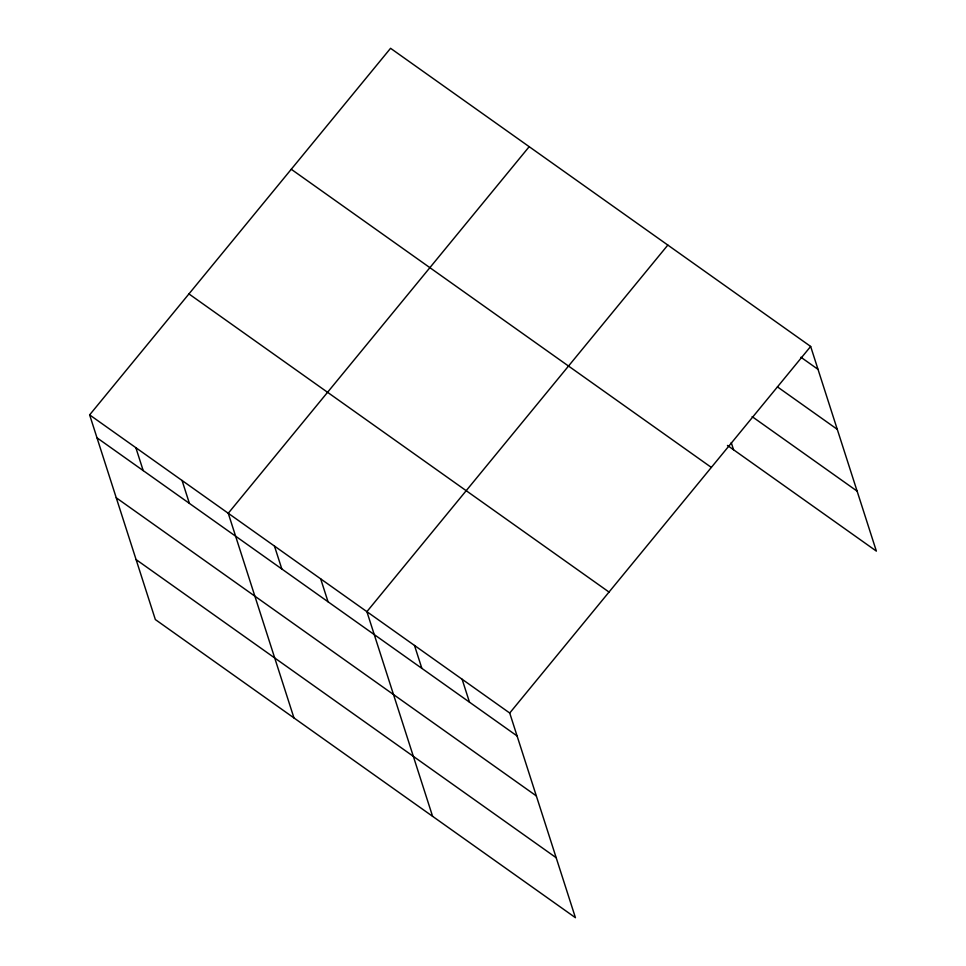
<?xml version="1.0" encoding="UTF-8"?>
<svg xmlns="http://www.w3.org/2000/svg" width="966" height="966" viewBox="0 0 966 966"><rect width="100%" height="100%" fill="white"/><g stroke="black" fill="none" stroke-linecap="round" stroke-linejoin="round"><path stroke-width="1.45" d="M89.633 414.885L509.722 713.029L575.434 917.7L155.345 619.556L89.633 414.885L390.566 48.3L810.655 346.444L876.367 551.115L727.458 445.435M529.199 146.687L228.254 513.272L293.966 717.943M667.832 245.074L366.887 611.659L432.599 816.33M509.722 713.029L810.655 346.444M800.923 357.239L818.021 369.362M777.461 386.895L837.28 429.339M752.128 416.624L857.12 491.139M291.261 169.267L711.35 467.423M188.938 293.918L609.027 592.061M96.986 437.803L517.076 735.947M116.246 497.78L536.335 795.924M136.085 559.58L556.175 857.723M731.25 442.609L733.544 449.745M462.11 679.243L469.464 702.161M414.499 645.457L421.864 668.375M320.676 578.863L328.042 601.782M274.465 546.068L281.831 568.986M182.055 480.476L189.408 503.395M135.844 447.681L143.197 470.599"/></g></svg>
